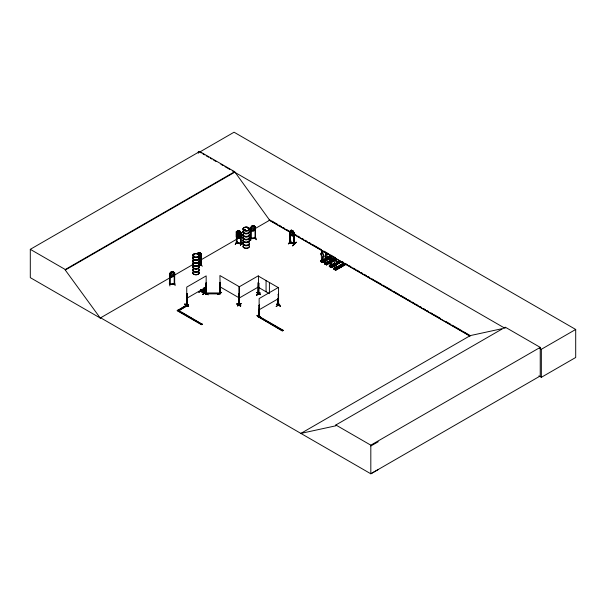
<?xml version="1.0" encoding="UTF-8"?>
<svg xmlns="http://www.w3.org/2000/svg" width="606" height="606" viewBox="0 0 606 606"><rect width="100%" height="100%" fill="white"/><g stroke="black" fill="none" stroke-linecap="round" stroke-linejoin="round"><path stroke-width="0.91" d="M289.774 242.68L294.274 244.112L294.311 232.795L293.887 232.757M289.774 242.256L290.274 242.415M290.365 242.733L289.971 242.18M294.365 244.006L289.865 242.574M322.733 261.36L322.983 256.103A1.72 0.992 60 0 0 322.733 253.747L322.733 252.24A0.856 0.492 60 0 0 322.127 251.187A0.856 0.492 60 0 0 321.521 251.535L321.521 253.05A1.72 0.992 60 0 0 321.339 255.065L321.521 260.656L322.809 261.315L323.059 256.058A1.72 0.992 60 0 0 322.809 253.709L322.809 252.194A0.856 0.492 60 0 0 322.203 251.142A0.856 0.492 60 0 0 321.597 251.49L321.597 251.49M327.157 258.421L327.081 258.467A1.72 0.992 60 0 0 326.831 256.118L326.907 256.073A1.72 0.992 60 0 1 327.157 258.421L326.831 263.724L325.543 262.868L326.248 262.906M331.527 266.435L331.785 261.178A1.72 0.992 60 0 0 331.527 258.83L331.603 257.27A0.856 0.492 60 0 0 330.997 256.224A0.856 0.492 60 0 0 330.391 256.573L330.315 258.126A1.72 0.992 60 0 0 330.065 260.186L330.315 265.739L330.967 265.587L330.005 265.375L330.535 265.837M331.527 258.83L331.603 258.785A1.72 0.992 60 0 1 331.861 261.133L331.603 266.398L330.323 265.837L330.141 260.148A1.72 0.992 60 0 1 330.391 258.088L330.391 256.573M335.982 269.003L336.232 263.746A1.72 0.992 60 0 0 335.982 261.398L336.057 259.845A0.856 0.492 60 0 0 335.451 258.792A0.856 0.492 60 0 0 334.845 259.141L334.77 260.701A1.72 0.992 60 0 0 334.512 262.762C334.209 265.898 334.815 268.488 335.376 268.216M289.91 231.378L289.842 242.726L289.759 231.431L291.259 230.136L292.736 230.697L294.258 232.916L292.781 230.628L291.236 230.166L289.782 231.492L290.229 231.492M240.764 232.712L241.173 232.712L240.635 232.598M325.293 262.943L325.717 263.186L326.157 262.603M334.55 268.178L335.201 267.905M321.809 260.686C322.869 259.451 320.96 261.572 321.672 260.406M321.475 260.868L322.089 260.421M321.756 260.504L322.112 260.482M325.566 260.845L322.506 262.603L320.574 261.3L320.574 260.572C323.203 258.345 321.006 264.557 322.013 260.3M325.414 262.981L326.248 262.792M325.702 263.193L325.596 263.254M326.21 262.845L325.384 262.61L325.384 263.837L325.945 264.155L325.687 263.057M330.914 265.564L330.467 265.754L330.884 265.663M330.679 265.337L330.649 266.875L330.368 265.072L329.369 265.655L329.369 266.382L331.323 267.685L341.193 261.989L339.224 260.55C335.595 261.391 343.602 263.549 338.224 261.125M334.527 268.216C335.088 267.185 335.065 271.23 335.095 268.216L333.823 268.95L335.777 270.253L345.647 264.557L343.67 263.118C340.042 263.958 348.049 266.117 342.67 263.693M336.474 263.065L336.057 268.966L334.883 268.087M334.944 268.344L335.08 267.958L334.451 267.943L334.451 269.17M193.928 256.777L194.359 256.262M194.276 256.792L194.276 256.255M193.829 256.596L194.632 256.777L194.276 256.323M197.942 254.338L197.624 254.581M197.836 254.573L197.912 254.535M244.082 230.28L244.339 229.825M244.082 229.992L244.665 230.295M247.862 227.977L248.384 228.061L247.831 228.023M248.308 228.174L247.907 228.174M336.625 263.504L336.072 262.966M184.747 304.242C188.171 304.538 191.458 308.583 184.747 304.242L188.413 306.318M184.913 304.114L188.557 306.227M184.921 303.939L188.587 306.007M236.878 304.023C240.302 304.326 243.597 308.363 236.878 304.023L240.544 306.098M237.052 303.871L240.718 305.962M237.067 303.689L240.733 305.78M257.005 315.658L260.868 317.627L257.005 315.643L260.838 317.605L257.202 315.302L260.845 317.408M198.253 254.55L198.776 252.944L199.313 252.853L199.866 254.278L199.313 255.838M323.248 260.966L323.248 261.55L322.248 262.125L322.248 261.542L323.392 261.05L323.392 261.777L321.491 260.482M325.816 263.042L325.945 264.155M330.27 265.776L330.618 265.602M252.717 225.894L252.172 228.235L253.27 228.841L253.838 227.326L253.27 225.849L252.71 225.864M201.51 265.17L200.912 265.163L201.457 264.663M238.446 230.78L237.908 233.015L238.961 233.901L239.506 233.318L238.984 230.886M238.431 233.355L237.908 235.552L238.961 236.446L239.506 235.075L238.961 233.454L238.408 233.386M321.589 260.86L321.65 260.466L321.354 260.769M334.83 268.458L335.307 267.89L334.542 267.897L334.542 269.117L335.095 269.443M197.707 254.065L198.2 252.732L199.889 252.475L201.533 253.975L201.45 265.193L201.404 253.869L200.957 253.944L201.404 253.869M198.844 292.334L202.283 290.176M202.449 290.236L198.866 292.175M221.591 292.463L217.955 294.577L221.417 292.403M256.543 295.213L260.141 293.092M250.498 240.203L250.073 237.014L250.748 240.135M291.259 230.136L290.516 233.06L291.509 234.439L292.493 234.757L293.463 234.014L292.781 230.628M169.301 282.881L169.907 285.994M200.836 290.933L201.018 291.615L201.109 289.653M200.616 291.388L204.275 293.478L204.237 287.85M203.911 288.592L204.108 293.19M239.317 304.818L239.332 286.744L219.917 275.533L220.296 293.751L219.917 282.351L219.743 293.63L219.88 293.13L220.16 293.554M238.9 304.689C240.12 303.977 238.12 304.538 239.332 304.727M258.315 293.857L258.732 294.069M258.33 294.289L258.86 294.387L258.815 283.169L258.361 283.055L258.815 283.169M277.45 299.478L277.45 305.333L277.571 299.409M237.9 233.022C239.991 232.181 243.173 238.666 239.529 233.287L237.878 232.969L237.097 234.62L237.097 235.954L238.173 237.211L239.241 237.416L240.302 236.56L239.506 233.325M290.842 241.218L288.532 243.695M235.461 244.415L237.097 241.4M238.9 304.871L239.006 293.372M258.065 293.683L258.414 293.387M258.694 283.244L258.732 294.478C259.201 293.334 257.262 294.251 258.338 293.668M259.103 316.211L259.216 316.188M278.056 305.507L278.601 305.394L278.555 287.358L259.141 298.569L259.103 316.62L259.338 315.923M241.112 234.59L239.529 236.082L237.878 235.764L236.264 233.651L236.264 231.871L236.825 231.886L236.779 243.218M236.332 231.901L236.825 231.886L236.749 243.203M237.893 230.401L237.097 233.408L238.173 234.673L239.241 234.878L240.302 234.022L239.552 230.719L237.893 230.401L236.242 231.901M237.916 230.454L239.529 230.75L241.18 232.802L239.529 230.75M241.097 237.158L239.514 238.65L237.855 238.332L236.242 236.219L236.295 234.461M236.226 236.249L237.855 238.332M237.044 241.597L235.226 244.415L237.113 241.408M236.385 231.803L236.363 243.15C236.204 241.968 241.347 242.961 241.127 244.044L241.173 232.712M236.772 243.195C234.878 242.476 243.483 244.21 240.627 243.635M239.514 238.65L241.112 237.128M240.393 245.392L242.036 242.362M255.52 238.264L250.475 238.666L250.99 238.219M174.172 283.919L169.627 284.517L169.68 284.078L174.634 283.737L174.664 284.312L174.308 283.926M174.233 273.132L174.687 272.965L174.233 272.995L174.195 284.312L174.634 284.146M199.321 261.3L199.866 260.512L199.321 258.308M244.945 230.28L244.597 229.825M327.77 258.504L327.77 258.058M199.427 265.239L201.003 264.724M198.2 252.732L197.124 254.141L198.245 252.808L199.866 252.528L201.48 253.997M199.889 257.808C204.555 252.853 197.677 257.959 200.669 259.595L200.669 260.928L199.601 262.171M201.525 261.178L199.897 263.269L201.487 261.201M199.601 256.709L200.669 255.467L199.866 252.528M252.157 230.916L253.838 230.818L255.565 228.954L253.869 230.863L252.141 231L250.429 229.326L250.429 227.545L252.134 225.637L253.861 225.5L255.565 227.174L255.497 238.37L250.467 238.787M170.142 284.078L170.119 284.623L170.241 273.321L169.642 273.427L171.339 271.503L173.081 271.42L174.786 273.079M174.725 274.813L173.081 276.753L171.339 276.836L173.043 276.677L174.778 274.829M292.236 230.765L291.744 230.606L291.266 231.969L292.236 233.757L292.736 233.227L292.259 230.734M293.842 232.795L293.842 244.006L293.766 232.628M294.228 244.12L294.311 232.795M292.759 235.908L291.236 235.499C288.032 229.742 290.577 236.461 292.781 235.961L294.258 234.696M288.524 243.87L291.069 241.09L288.32 243.839M290.365 242.324L294.365 243.597L290.365 242.445M293.092 245.142C303.197 235.56 285.744 252.52 295.819 242.847M250.96 238.734L251.035 227.47L250.498 227.553M255.088 238.423L255.012 227.083L255.467 227.061L255.55 238.37M236.226 234.469L237.878 232.969M239.506 236.029L241.127 234.56M187.201 293.789L186.754 293.91L187.201 293.789L187.019 304.939M206.207 293.887C205.229 294.887 206.873 292.804 205.972 293.766M258.3 293.281L258.065 293.978L258.3 282.479L257.997 293.849M259.027 316.491L259.194 316.582M259.444 316.438L259.338 305.121L258.974 316.544L259.338 305.121M174.763 283.866L174.308 283.911M169.733 284.494L174.763 284.275M187.201 305.045L186.837 305.219L186.875 293.986M194.526 256.573L193.95 256.338M244.869 230.341L244.809 229.954M336.565 263.466L336.072 263.633M340.117 265.633C341.648 267.004 339.466 264.89 340.807 266.155M340.928 266.216L341.095 265.867L340.239 265.701M330.634 256.891L329.422 256.194L330.421 255.467L320.422 261.391L320.938 261.603L330.778 255.815L327.119 258.262M320.665 261.542L321.059 261.762M322.036 262.148L331.899 256.452L332.27 256.755L322.294 262.474L322.036 262.148L322.407 262.443M322.248 262.436L322.392 261.625L323.392 261.05M332.111 256.747L330.421 255.467M325.71 263.155L325.672 262.36L324.664 262.936L324.521 263.761L325.945 262.928M326.634 264.966L324.664 263.671L325.149 264.133L330.467 261.057M331.936 260.171C339.928 258.565 330.656 256.709 334.732 259.254M334.52 257.83L336.338 259.027L325.998 264.617L335.997 258.823L336.489 259.27L326.589 264.951L326.49 263.989L327.49 263.413L327.49 264.14L326.278 263.443M326.49 264.792L330.831 262.133M334.663 263.178L329.225 266.473L334.694 263.413M329.573 266.678L335.171 263.777M330.74 267.352L331.073 267.549M330.974 266.155L332.194 266.86L332.194 266.125L331.194 266.701L331.05 267.519L341.049 261.739L331.096 267.557M343.882 263.557L334.285 269.412L344.147 263.716M345.162 264.201L335.141 269.882L335.527 270.125L345.518 264.405L345.147 264.102L345.382 264.428M345.359 264.398L335.421 270.049L336.641 268.693L336.641 269.428M205.805 294.122L206.169 282.699L206.025 294.16M205.934 294.198L206.298 282.775M220.099 293.827L220.243 282.54M204.639 292.766C196.321 290.009 203.828 291.145 204.184 293.44M206.146 292.38L202.533 294.493L206.199 292.38M186.906 304.788L187.239 304.576L186.837 304.81M206.169 293.501L205.934 293.902M187.08 293.721L186.716 305.144L186.754 287.1L206.169 275.889L206.138 293.895M208.305 294.849L204.487 292.819M221.614 292.281L218.008 294.402M239.211 293.501L239.135 304.848M256.77 292.546L260.232 294.516M237.499 305.651L241.143 303.553L237.703 305.992M237.499 305.886L241.15 303.75M256.573 295.266L260.194 292.918L256.573 295.031M259.466 305.197L259.012 305.31M278.101 294.289L278.555 294.175L278.23 305.575L278.23 294.365M276.897 304.167L280.358 306.136M277.412 304.977L277.813 305.5L277.775 298.766M279.699 304.174L276.071 306.522L279.714 304.204M100.687 317.824L100.293 318.059L30.3 277.646L30.3 249.331L199.707 151.523L234.681 171.71L269.655 220.22L290.085 232.015M199.707 151.523L199.707 152.045L234.06 132.214L575.7 329.459L575.7 357.487L541.347 377.318L538.893 375.894M30.3 249.331L65.274 269.519L234.681 171.71M378.235 469.559L370.819 473.786L100.641 317.802L100.24 318.029L65.274 270.041L234.681 172.233M100.24 318.029L171.672 276.79M173.308 275.844L192.905 264.534M201.063 259.815L239.438 237.658M241.074 236.719L243.521 235.302M249.24 232.007L251.687 230.591M255.77 228.235L270.049 219.993M186.754 298.311L206.169 287.1M180.383 311.719L177.952 309.969L202.23 324.331L201.518 324.74L177.247 310.726L187.663 304.363L188.375 305.121L178.664 310.726L188.375 304.773M177.247 310.726L187.663 304.712L188.375 305.121M239.014 298.16L258.429 286.949M321.521 253.05L321.597 253.005A1.72 0.992 60 0 0 321.263 255.111L321.339 255.065M177.247 310.378L201.518 324.392L202.23 323.983M325.573 263.065L325.361 257.474A1.72 0.992 60 0 1 325.611 255.414L325.687 253.853A0.856 0.492 60 0 1 326.293 253.505A0.856 0.492 60 0 1 326.907 254.558L326.831 256.118M325.611 255.414L325.687 253.853M326.907 254.558L326.831 254.603A0.856 0.492 60 0 0 326.217 253.55A0.856 0.492 60 0 0 325.611 253.899M325.361 257.474L325.437 257.429A1.72 0.992 60 0 1 325.687 255.368M320.574 260.572L321.71 260.08M327.755 257.012C333.133 259.429 325.127 257.277 328.755 256.429L330.573 257.482L322.134 262.383L332.255 256.656L327.043 259.959M320.824 261.633L330.778 255.815L327.089 258.239M325.566 259.118L321.021 261.747L325.611 259.133M323.46 261.391L329.641 257.861M332.247 256.52L331.247 257.247M324.664 262.936L325.808 262.443M331.853 259.376C337.224 261.8 329.225 259.641 332.853 258.8L334.671 259.845L331.777 261.512M326.793 262.443L334.52 257.982L334.891 258.277L331.861 260.027M326.839 262.481L330.747 260.262M332.906 258.974L334.542 258.073M334.663 258.224L324.763 263.905L330.338 260.906M324.884 263.981L334.876 258.186M324.808 263.019L324.808 263.602L326.346 264.489L326.346 263.905L327.49 263.413M335.338 259.459L336.338 258.883M334.77 260.701L334.845 259.141M335.982 261.398L336.057 259.845M329.369 265.655L330.512 265.155M336.557 262.087C341.928 264.511 333.921 262.353 337.557 261.512L339.375 262.709L337.557 261.512M336.186 262.443L339.224 260.55M336.815 262.11L339.368 260.944L336.292 262.678L339.58 260.898M329.361 266.466L334.77 263.557M335.027 263.527L329.732 266.685M329.459 266.617L335.042 263.618M336.444 262.769L338.837 261.428M336.641 262.883L338.966 261.587M329.512 265.731L329.512 266.322L331.05 267.208L331.05 266.625L332.194 266.125M330.694 267.314L334.626 265.042M336.148 264.163L340.693 261.534M330.853 267.322L334.648 265.133M336.921 263.815L340.716 261.625M334.77 265.284L331.209 267.526M336.277 264.413L341.042 261.603M259.141 309.78L278.555 298.569M333.823 268.95L333.823 268.223L334.823 267.647M333.823 268.223L334.959 267.723M339.11 265.746C344.488 268.17 336.481 266.011 340.11 265.17L341.935 266.367L340.11 265.17M341.004 264.655C346.382 267.079 338.375 264.92 342.004 264.08L343.822 265.276L342.004 264.08M335.944 267.731L343.67 263.118M333.959 268.306L333.959 268.89L335.497 269.776L335.497 269.193L336.641 268.693M335.141 269.882L345.147 264.102M335.383 270.026L345.496 264.171M258.186 316.68L258.891 316.279L283.161 330.293L282.457 331.05L258.186 316.68L282.457 330.694L283.161 330.293M258.186 317.036L258.891 316.627L283.161 330.641M300.485 433.638L470.294 335.595L501.579 328.793M300.879 433.404L335.853 425.798L335.853 424.988L505.26 327.179L540.234 347.367L540.234 375.978L370.819 473.786L370.819 445.175L540.234 347.367M505.26 327.99L504.866 328.225L232.242 170.824M539.726 348.352L541.347 349.291L575.7 329.459M370.819 445.993L378.235 441.766M186.913 305.212L187.118 304.5M239.067 304.962L239.059 304.182M278.404 304.901L278.593 305.363M327.679 258.451L326.99 258.504M250.013 237.226L250.786 240.196M201.063 254.05L201.078 265.276L201.033 264.852L199.374 265.14M289.865 242.165L289.979 242.582M236.385 243.014L236.825 242.688M241.165 243.907L240.627 243.923L240.627 232.606M241.173 244.029L236.34 243.12M201.003 265.133L201.457 265.072M170.165 273.389L169.68 273.306L169.763 284.631M335.262 267.958L335.36 268.094M326.99 257.936L327.823 258.247L326.99 258.626M326.99 258.05L327.679 258.103M326.187 262.784L325.301 262.663L325.301 263.89M255.058 237.878L255.52 237.855M255.058 238.287L255.452 237.999M278.465 305.288L278.427 294.099M174.664 284.297L174.687 272.965M200.745 263.693L202.245 266.314M201.071 264.852L201.51 264.761L200.957 264.746M199.374 265.428L201.457 265.178M256.603 292.607L260.269 294.69M276.73 304.227L280.548 306.235L276.7 304.045M240.794 243.832L240.635 232.749M253.869 225.53L252.141 225.667L251.323 227.523L251.323 228.856L252.452 229.825L253.566 229.735L254.671 228.591L253.861 225.5M250.52 238.779L250.475 227.455L250.945 227.401L250.914 238.764M255.02 227.235L255.558 227.136M255.467 236.825L256.164 239.741L255.255 236.81M250.558 238.37L255.096 238.029M244.513 230.356L244.112 230.227M172.483 271.73L171.922 271.768L171.377 273.329L171.922 274.76L173.051 273.995L172.475 271.7M175.104 285.661L174.483 282.517M200.851 291.334L200.654 289.539M258.451 294.175L258.86 294.387M250.914 238.211L254.959 238.022M206.638 293.531L220.372 293.531M239.014 304.977L239.014 286.949L258.429 275.738L258.565 294.198M244.642 229.856L245.013 230.136M343.693 263.36L343.928 263.587M290.229 242.839L290.168 242.4M238.431 230.818L238.961 230.916M236.878 242.817L240.635 243.536M293.774 232.78L294.228 232.886M204.184 293.031L203.927 292.887M321.907 260.618L321.203 260.292L321.203 261.519M242.044 242.536L240.438 245.362M256.573 292.425L260.436 294.63M278.192 305.303L278.063 305.522M277.571 305.219L277.942 305.424L277.904 298.697M239.378 304.47L238.878 304.265M199.707 152.045L201.336 152.985M202.965 153.924L204.593 154.863M206.214 155.803L208.653 157.212M210.282 158.151L211.911 159.09M213.539 160.029L215.978 161.438M220.857 164.256L223.296 165.665M224.924 166.605L229.803 169.415M271.685 220.932L277.404 224.235M279.04 225.182L281.495 226.599M283.123 227.538L284.759 228.485M286.396 229.424L288.85 230.841M294.569 234.143L296.205 235.09M297.841 236.037L299.47 236.976M301.924 238.393L303.561 239.34M305.197 240.279L306.825 241.226M309.28 242.642L310.916 243.582M312.552 244.529L321.544 249.717M323.99 251.134L328.899 253.967M330.528 254.906L335.436 257.739M341.973 261.512L343.61 262.459M345.246 263.405L347.692 264.814M349.329 265.761L350.965 266.708M353.412 268.117L355.048 269.064M356.684 270.011L359.138 271.427M360.775 272.367L362.403 273.314M364.039 274.253L366.494 275.669M368.13 276.616L369.758 277.556M372.213 278.972L373.849 279.919M375.485 280.858L381.204 284.161M382.84 285.108L391.832 290.297M393.461 291.244L399.187 294.546M400.816 295.486L406.543 298.796M408.171 299.735L410.626 301.152M412.262 302.099L413.898 303.038M415.534 303.985L417.981 305.401M419.617 306.341L421.253 307.287M423.7 308.704L425.336 309.643M426.972 310.59L428.609 311.529M431.063 312.946L432.692 313.893M434.328 314.832L440.047 318.142M445.774 321.445L450.675 324.271M452.311 325.217L462.12 330.876M463.749 331.823L469.476 335.126M294.168 234.378L469.892 335.83M269.117 220.145L289.623 231.984M294.539 234.825L470.014 336.133M329.422 256.043L330.634 256.747M333.52 258.414L334.732 259.11M330.573 257.626L328.755 256.429M334.671 259.997L332.853 258.8M326.861 257.52L328.687 258.717L326.861 257.671M331.565 260.239L332.777 261.08L331.565 260.383M336.269 262.951L337.481 263.799M322.051 260.557L321.294 260.247L321.294 261.474L321.847 261.792M330.088 266.549L330.649 266.875M322.248 262.125L320.71 261.239L320.71 260.656M258.489 276.169L277.904 287.38M258.489 287.38L269.405 293.683M219.917 286.752L239.332 297.963M181.997 312.658L202.23 324.331M335.853 424.988L370.819 445.175M258.361 294.281L258.3 282.479M171.346 276.866L169.635 275.177L169.635 273.397M333.83 269.049L344.026 263.466L334.307 269.405M206.176 292.183L202.563 294.478M173.074 271.382L173.884 274.488L172.778 275.624L171.657 275.7L170.536 274.715L171.339 271.503M325.437 257.429L325.687 262.981M541.347 349.291L541.347 377.318M336.497 268.617L336.497 269.2M332.05 266.042L332.05 266.625M330.368 265.072L330.368 265.807M330.088 265.322L330.005 266.602M327.346 263.33L327.346 263.913M321.574 259.997L321.574 260.724M290.312 231.507L290.274 242.824M269.405 282.472L269.405 292.751M266.064 280.548L266.064 291.759M204.366 287.774L204.404 293.402L200.737 290.903M204.033 287.585L204.093 293.206M200.98 289.729L201.018 291.615M198.336 151.417L198.336 153.273M174.172 283.805L174.172 284.214M65.274 269.519L65.274 270.041M249.361 234.431A3.257 1.879 0 0 1 245.794 236.779A3.257 1.879 0 0 1 243.4 233.977M249.316 234.613A3.212 1.856 0 0 1 245.794 236.938A3.212 1.856 0 0 1 243.438 234.166M249.316 237.029A3.204 1.848 0 0 1 245.801 239.347A3.204 1.848 0 0 1 243.438 236.59M249.324 237.204A3.219 1.856 0 0 1 245.794 239.529A3.219 1.856 0 0 1 243.43 236.757M249.361 231.333A3.257 1.879 0 0 1 245.794 233.689A3.257 1.879 0 0 1 243.4 230.886M243.915 230.492A3.257 1.879 0 0 1 245.377 230.007M249.316 234.098A3.204 1.848 0 0 1 245.801 236.416A3.204 1.848 0 0 1 243.438 233.651M249.316 231.522A3.204 1.848 0 0 1 245.801 233.84A3.204 1.848 0 0 1 243.438 231.075M243.953 230.697A3.204 1.848 0 0 1 244.612 230.401M249.361 234.272A3.257 1.879 0 0 1 245.794 236.62A3.257 1.879 0 0 1 243.4 233.818M249.361 231.174A3.257 1.879 0 0 1 245.794 233.53A3.257 1.879 0 0 1 243.4 230.727M243.915 230.333A3.257 1.879 0 0 1 245.377 229.848M249.316 231.007A3.212 1.856 0 0 1 245.794 233.325A3.212 1.856 0 0 1 243.438 230.56M243.945 230.174A3.212 1.856 0 0 1 245.385 229.697M249.361 243.248A3.257 1.879 0 0 1 245.794 245.597A3.257 1.879 0 0 1 243.4 242.794M249.316 243.43A3.212 1.856 0 0 1 245.794 245.756A3.212 1.856 0 0 1 243.438 242.983M249.301 245.854A3.189 1.841 0 0 1 245.801 248.157A3.189 1.841 0 0 1 243.453 245.407M249.422 237.969A3.204 1.848 0 0 1 245.385 239.756A3.204 1.848 0 0 1 243.438 237.044M249.324 246.021A3.219 1.856 0 0 1 245.794 248.346A3.219 1.856 0 0 1 243.43 245.574M249.324 237.332A3.219 1.856 0 0 1 245.794 239.658A3.219 1.856 0 0 1 243.43 236.885M249.361 240.15A3.257 1.879 0 0 1 245.794 242.506A3.257 1.879 0 0 1 243.4 239.703M249.316 242.915A3.204 1.848 0 0 1 245.801 245.233A3.204 1.848 0 0 1 243.438 242.468M249.316 240.34A3.204 1.848 0 0 1 245.801 242.658A3.204 1.848 0 0 1 243.438 239.893M249.361 243.089A3.257 1.879 0 0 1 245.794 245.438A3.257 1.879 0 0 1 243.4 242.635M249.361 239.991A3.257 1.879 0 0 1 245.794 242.347A3.257 1.879 0 0 1 243.4 239.544M249.316 239.825A3.212 1.856 0 0 1 245.794 242.142A3.212 1.856 0 0 1 243.438 239.378M330.315 256.618A0.856 0.492 60 0 1 330.921 256.262A0.856 0.492 60 0 1 331.527 257.315M199.124 260.86A3.257 1.879 0 0 1 195.556 263.216A3.257 1.879 0 0 1 193.162 260.413M199.063 263.466A3.189 1.841 0 0 1 195.98 265.792A3.189 1.841 0 0 1 192.897 263.466M199.124 257.77A3.257 1.879 0 0 1 195.556 260.118A3.257 1.879 0 0 1 193.162 257.315M199.124 260.701A3.257 1.879 0 0 1 195.556 263.057A3.257 1.879 0 0 1 193.162 260.254M199.124 257.611A3.257 1.879 0 0 1 195.556 259.959A3.257 1.879 0 0 1 193.162 257.156M199.086 257.959A3.212 1.856 0 0 1 195.98 260.292A3.212 1.856 0 0 1 192.875 257.959M199.086 257.436A3.212 1.856 0 0 1 195.98 259.769A3.212 1.856 0 0 1 192.875 257.436M199.086 261.05A3.212 1.856 0 0 1 195.98 263.383A3.212 1.856 0 0 1 192.875 261.05M199.086 260.535A3.212 1.856 0 0 1 195.98 262.868A3.212 1.856 0 0 1 192.875 260.535M199.086 263.648A3.212 1.856 0 0 1 195.98 265.981A3.219 1.856 0 0 1 192.875 263.671M192.875 263.648A3.212 1.856 0 0 0 195.98 265.981A3.219 1.856 0 0 0 199.086 263.671M199.124 269.678A3.257 1.879 0 0 1 195.556 272.033A3.257 1.879 0 0 1 193.162 269.231M199.071 263.921A3.197 1.848 0 0 1 195.98 266.246A3.197 1.848 0 0 1 192.89 263.921M199.071 272.291A3.197 1.848 0 0 1 195.98 274.616A3.197 1.848 0 0 1 192.89 272.291A3.219 1.856 0 0 0 195.98 274.692A3.219 1.856 0 0 0 199.086 272.352M199.124 266.587A3.257 1.879 0 0 1 195.556 268.935A3.257 1.879 0 0 1 193.162 266.132M199.124 269.519A3.257 1.879 0 0 1 195.556 271.874A3.257 1.879 0 0 1 193.162 269.072M199.124 266.428A3.257 1.879 0 0 1 195.556 268.776A3.257 1.879 0 0 1 193.162 265.973M199.086 266.776A3.212 1.856 0 0 1 195.98 269.109A3.212 1.856 0 0 1 192.875 266.776M199.086 266.254A3.212 1.856 0 0 1 195.98 268.587A3.212 1.856 0 0 1 192.875 266.254M199.086 269.867A3.212 1.856 0 0 1 195.98 272.2A3.212 1.856 0 0 1 192.875 269.867M199.086 269.352A3.212 1.856 0 0 1 195.98 271.685A3.212 1.856 0 0 1 192.875 269.352M199.086 272.465A3.212 1.856 0 0 1 195.98 274.798A3.212 1.856 0 0 1 192.875 272.465M237.469 234.136L238.332 235.643L237.431 236.863L238.605 235.946L239.787 237.302L238.893 235.742L239.749 234.567L238.628 235.431L237.469 234.136M219.751 293.206L220.16 293.433L219.811 293.259M277.412 304.863L277.949 305L277.465 304.916M220.372 292.948L206.638 292.948L206.638 293.88L220.372 293.88L220.372 292.948M201.54 259.429L199.874 257.906L201.54 259.429M244.612 230.492A3.212 1.856 0 0 0 249.43 228.886A3.212 1.856 0 0 0 244.612 227.28A3.212 1.856 0 0 0 244.612 230.492M244.612 230.757A3.204 1.848 0 0 0 249.422 229.151A3.204 1.848 0 0 0 244.612 227.553A3.204 1.848 0 0 0 244.612 230.757M243.938 230.31A3.219 1.856 0 0 0 249.324 229.477A3.219 1.856 0 0 0 245.385 227.205A3.219 1.856 0 0 0 243.938 230.31M194.375 256.944A3.219 1.856 0 0 0 199.2 255.331A3.219 1.856 0 0 0 194.375 253.725A3.219 1.856 0 0 0 194.375 256.944M194.382 257.179A3.197 1.848 0 0 0 199.177 255.58A3.197 1.848 0 0 0 194.382 253.982A3.197 1.848 0 0 0 194.382 257.179M194.375 257.035A3.219 1.856 0 0 0 199.2 255.429A3.219 1.856 0 0 0 194.375 253.823A3.219 1.856 0 0 0 194.375 257.035"/></g></svg>
